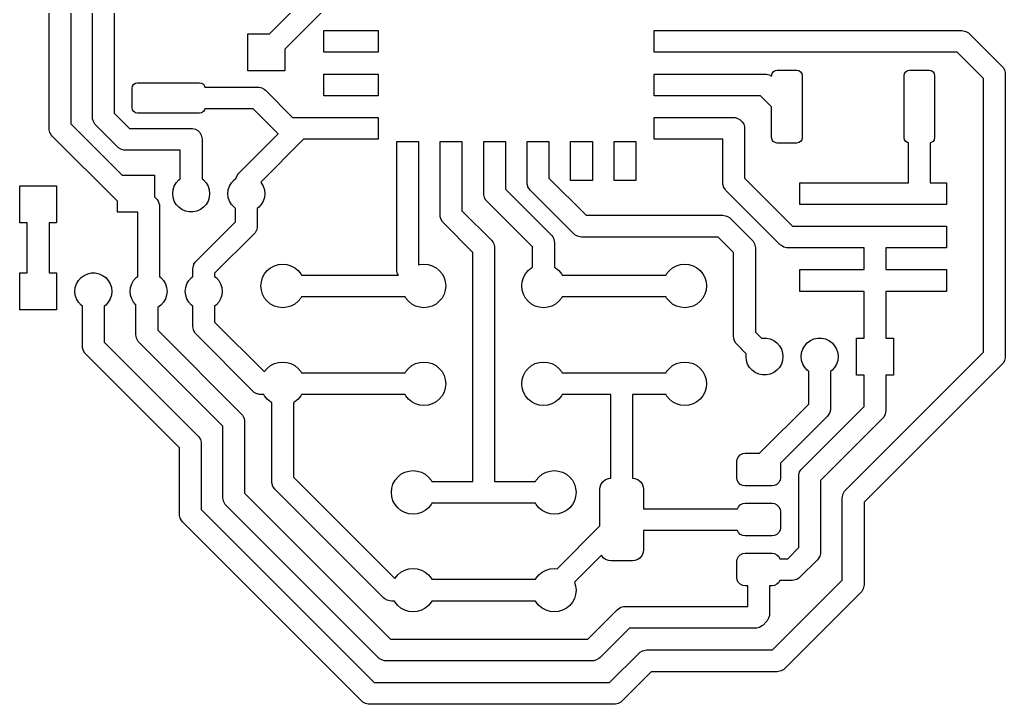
# Model space of a CAD drawing. Extents: x 109.1 to 154.5, y -126 to -75.
# Drawn here: x 109.15 to 154.5, y -126 to -94.5 of the extents above; entities that cross this region are included whole.
import ezdxf

# ---------------------------------------------------------------- set-up
doc = ezdxf.new("R2010")
doc.units = 0
doc.layers.add('BLACK', color=7, linetype='CONTINUOUS')

msp = doc.modelspace()

# ---------------------------------------------------------------- linework, layer by layer
at = {"layer": 'BLACK', "linetype": 'CONTINUOUS'}
for p, q in [((110.5, -99.5), (110.5, -84.5)), ((111.5, -84.707106), (111.5, -99.292893)), ((112.5, -99), (112.5, -90.174999)), ((113.5, -90.153077), (113.5, -98.792893)), ((120.642894, -95.15), (122.646447, -93.146447)), ((123.207106, -94), (121.35, -95.857106)), ((119.65, -96.85), (119.65, -95.15)), ((119.65, -95.15), (120.642894, -95.15)), ((123.15, -96), (123.15, -95)), ((123.15, -95), (125.65, -95)), ((125.65, -95), (125.65, -96)), ((138.35, -96), (138.35, -95)), ((138.35, -95), (140.85, -95)), ((140.85, -95), (152.5, -95)), ((152.5, -95), (152.565248, -95.004277)), ((152.565248, -95.004277), (152.565263, -95.004277)), ((152.565263, -95.004277), (152.691342, -95.03806)), ((152.691342, -95.03806), (152.804381, -95.103323)), ((152.804381, -95.103323), (152.804396, -95.103338)), ((152.804396, -95.103338), (152.853553, -95.146447)), ((152.853553, -95.146447), (154.353553, -96.646446)), ((121.35, -95.857106), (121.35, -96.85)), ((125.65, -96), (123.15, -96)), ((139.6, -96), (138.35, -96)), ((152.292894, -96), (139.6, -96)), ((153.5, -97.207106), (152.292894, -96)), ((121.35, -96.85), (119.65, -96.85)), ((123.15, -98), (123.15, -97)), ((123.15, -97), (125.65, -97)), ((125.65, -97), (125.65, -98)), ((138.35, -98), (138.35, -97)), ((138.35, -97), (140.85, -97)), ((140.85, -97), (143.45, -97)), ((143.45, -97), (143.515248, -97.004277)), ((143.515248, -97.004277), (143.515263, -97.004277)), ((143.515263, -97.004277), (143.641342, -97.03806)), ((143.641342, -97.03806), (143.75, -97.100793)), ((143.75, -97.074999), (143.76903, -96.979329)), ((143.76903, -96.979329), (143.823223, -96.898223)), ((143.823223, -96.898223), (143.904329, -96.84403)), ((143.904329, -96.84403), (144, -96.825001)), ((144, -96.825001), (144.900001, -96.825)), ((144.900001, -96.825), (144.995671, -96.84403)), ((144.995671, -96.84403), (145.076777, -96.898223)), ((145.076777, -96.898223), (145.13097, -96.979329)), ((145.13097, -96.979329), (145.149999, -97.075)), ((149.85, -97.074999), (149.86903, -96.979329)), ((149.86903, -96.979329), (149.923223, -96.898223)), ((149.923223, -96.898223), (150.004329, -96.84403)), ((150.004329, -96.84403), (150.1, -96.825001)), ((150.1, -96.825001), (151.000001, -96.825)), ((151.000001, -96.825), (151.095671, -96.84403)), ((151.095671, -96.84403), (151.176777, -96.898223)), ((151.176777, -96.898223), (151.23097, -96.979329)), ((151.23097, -96.979329), (151.249999, -97.075)), ((154.353553, -96.646446), (154.396668, -96.69561)), ((154.396668, -96.69561), (154.396677, -96.695619)), ((154.396677, -96.695619), (154.46194, -96.808658)), ((154.46194, -96.808658), (154.495723, -96.934737)), ((154.495723, -96.934737), (154.495723, -96.934752)), ((154.495723, -96.934752), (154.5, -97)), ((154.5, -97), (154.5, -110)), ((114.34403, -97.554329), (114.398223, -97.473223)), ((114.398223, -97.473223), (114.479329, -97.41903)), ((114.479329, -97.41903), (114.575, -97.400001)), ((114.575, -97.400001), (117.425001, -97.4)), ((117.425001, -97.4), (117.520671, -97.41903)), ((117.520671, -97.41903), (117.601777, -97.473223)), ((117.601777, -97.473223), (117.65597, -97.554329)), ((143.75, -97.100793), (143.75, -97.074999)), ((145.149999, -97.075), (145.15, -99.925001)), ((149.850001, -99.925), (149.85, -97.074999)), ((151.249999, -97.075), (151.25, -99.925001)), ((153.5, -109.792893), (153.5, -97.207106)), ((114.325, -97.649999), (114.34403, -97.554329)), ((114.325001, -98.55), (114.325, -97.649999)), ((117.65597, -97.554329), (117.665054, -97.6)), ((117.665054, -97.6), (120.1, -97.6)), ((120.1, -97.6), (120.165248, -97.604277)), ((120.165248, -97.604277), (120.165263, -97.604277)), ((120.165263, -97.604277), (120.291342, -97.63806)), ((120.291342, -97.63806), (120.404381, -97.703323)), ((120.404381, -97.703323), (120.404396, -97.703338)), ((120.404396, -97.703338), (120.453553, -97.746447)), ((120.453553, -97.746447), (121.707106, -99)), ((125.65, -98), (123.15, -98)), ((139.6, -98), (138.35, -98)), ((143.242894, -98), (139.6, -98)), ((143.75, -98.507107), (143.242894, -98)), ((113.5, -98.792893), (114.207107, -99.5)), ((114.34403, -98.645671), (114.325001, -98.55)), ((114.398223, -98.726777), (114.34403, -98.645671)), ((114.479329, -98.78097), (114.398223, -98.726777)), ((114.574999, -98.8), (114.479329, -98.78097)), ((117.425, -98.799999), (114.574999, -98.8)), ((117.520671, -98.78097), (117.425, -98.799999)), ((117.601777, -98.726777), (117.520671, -98.78097)), ((117.65597, -98.645671), (117.601777, -98.726777)), ((117.665055, -98.6), (117.65597, -98.645671)), ((119.892894, -98.6), (117.665055, -98.6)), ((121.042893, -99.749999), (119.892894, -98.6)), ((143.750001, -99.925), (143.75, -98.507107)), ((111.5, -99.292893), (113.857107, -101.65)), ((112.504277, -99.065247), (112.5, -99)), ((112.504277, -99.065263), (112.504277, -99.065247)), ((112.53806, -99.191342), (112.504277, -99.065263)), ((112.603323, -99.304381), (112.53806, -99.191342)), ((112.603338, -99.304396), (112.603323, -99.304381)), ((112.646447, -99.353553), (112.603338, -99.304396)), ((121.707106, -99), (122, -99)), ((122, -99), (124.4, -99)), ((124.4, -99), (125.65, -99)), ((125.65, -99), (125.65, -100)), ((138.35, -100), (138.35, -99)), ((138.35, -99), (140.85, -99)), ((140.85, -99), (142, -99)), ((142, -99), (142.065263, -99.004278)), ((142.065263, -99.004278), (142.191342, -99.03806)), ((142.191342, -99.03806), (142.304381, -99.103323)), ((142.304381, -99.103323), (142.396677, -99.195619)), ((142.396677, -99.195619), (142.46194, -99.308658)), ((142.46194, -99.308658), (142.495722, -99.434737)), ((110.504277, -99.565247), (110.5, -99.5)), ((110.504277, -99.565263), (110.504277, -99.565247)), ((110.53806, -99.691342), (110.504277, -99.565263)), ((110.603323, -99.804381), (110.53806, -99.691342)), ((113.646447, -100.353554), (112.646447, -99.353553)), ((114.207107, -99.5), (117.04, -99.5)), ((117.04, -99.5), (117.105263, -99.504278)), ((117.105263, -99.504278), (117.231342, -99.53806)), ((117.231342, -99.53806), (117.344381, -99.603323)), ((117.344381, -99.603323), (117.436677, -99.695619)), ((117.436677, -99.695619), (117.50194, -99.808658)), ((119.226447, -101.566447), (121.042893, -99.749999)), ((142.495722, -99.434737), (142.5, -99.5)), ((142.5, -99.5), (142.5, -101.792894)), ((110.603338, -99.804396), (110.603323, -99.804381)), ((110.646447, -99.853553), (110.603338, -99.804396)), ((113.646447, -102.853554), (110.646447, -99.853553)), ((117.50194, -99.808658), (117.535722, -99.934737)), ((117.535722, -99.934737), (117.54, -100)), ((117.54, -100), (117.54, -101.818368)), ((122.207107, -100), (120.23879, -101.968315)), ((123.15, -100), (122.207107, -100)), ((125.65, -100), (123.15, -100)), ((126.5, -101.9), (126.5, -100.1)), ((126.5, -100.1), (127.5, -100.1)), ((127.5, -100.1), (127.5, -101)), ((128.5, -101.9), (128.5, -100.1)), ((128.5, -100.1), (129.5, -100.1)), ((129.5, -100.1), (129.5, -101)), ((130.5, -101.9), (130.5, -100.1)), ((130.5, -100.1), (131.5, -100.1)), ((131.5, -100.1), (131.5, -101)), ((132.5, -101.9), (132.5, -100.1)), ((132.5, -100.1), (133.5, -100.1)), ((133.5, -100.1), (133.5, -101)), ((134.5, -101.9), (134.5, -100.1)), ((134.5, -100.1), (135.5, -100.1)), ((135.5, -100.1), (135.5, -101.9)), ((136.5, -101.9), (136.5, -100.1)), ((136.5, -100.1), (137.5, -100.1)), ((137.5, -100.1), (137.5, -101.9)), ((139.6, -100), (138.35, -100)), ((141.5, -100), (139.6, -100)), ((141.5, -102), (141.5, -100)), ((143.76903, -100.020671), (143.750001, -99.925)), ((143.823223, -100.101777), (143.76903, -100.020671)), ((143.904329, -100.15597), (143.823223, -100.101777)), ((143.999999, -100.175), (143.904329, -100.15597)), ((144.9, -100.174999), (143.999999, -100.175)), ((144.995671, -100.15597), (144.9, -100.174999)), ((145.076777, -100.101777), (144.995671, -100.15597)), ((145.13097, -100.020671), (145.076777, -100.101777)), ((145.15, -99.925001), (145.13097, -100.020671)), ((149.86903, -100.020671), (149.850001, -99.925)), ((149.923223, -100.101777), (149.86903, -100.020671)), ((150.004329, -100.15597), (149.923223, -100.101777)), ((150.05, -100.165054), (150.004329, -100.15597)), ((150.05, -102), (150.05, -100.165054)), ((151.095671, -100.15597), (151.05, -100.165053)), ((151.05, -100.165053), (151.05, -102)), ((151.176777, -100.101777), (151.095671, -100.15597)), ((151.23097, -100.020671), (151.176777, -100.101777)), ((151.25, -99.925001), (151.23097, -100.020671)), ((113.695611, -100.396669), (113.646447, -100.353554)), ((113.695619, -100.396677), (113.695611, -100.396669)), ((113.808658, -100.46194), (113.695619, -100.396677)), ((113.835301, -100.469079), (113.808658, -100.46194)), ((113.934737, -100.495723), (113.835301, -100.469079)), ((113.934752, -100.495723), (113.934737, -100.495723)), ((114, -100.5), (113.934752, -100.495723)), ((116.54, -100.5), (114, -100.5)), ((116.54, -101.818368), (116.54, -100.5)), ((127.5, -101), (127.5, -105.78587)), ((129.5, -101), (129.5, -103.292893)), ((131.5, -101), (131.5, -102.292894)), ((133.5, -101), (133.5, -101.792894)), ((119.183338, -101.615603), (119.226447, -101.566447)), ((113.857107, -101.65), (115.35, -101.65)), ((115.35, -101.65), (115.35, -102.642893)), ((116.263486, -102.154274), (116.352336, -102.000383)), ((116.352336, -102.000383), (116.471239, -101.868327)), ((116.471239, -101.868327), (116.54, -101.818368)), ((117.54, -101.818368), (117.608761, -101.868327)), ((117.608761, -101.868327), (117.727664, -102.000383)), ((117.727664, -102.000383), (117.816514, -102.154274)), ((118.803486, -102.154274), (118.892336, -102.000383)), ((118.892336, -102.000383), (119.011239, -101.868327)), ((119.011239, -101.868327), (119.097411, -101.805718)), ((119.097411, -101.805718), (119.11806, -101.728658)), ((119.11806, -101.728658), (119.183323, -101.615619)), ((119.183323, -101.615619), (119.183338, -101.615603)), ((120.23879, -101.968315), (120.267664, -102.000383)), ((120.267664, -102.000383), (120.356514, -102.154274)), ((126.5, -105.999999), (126.5, -101.9)), ((128.5, -103.5), (128.5, -101.9)), ((130.5, -102.5), (130.5, -101.9)), ((132.5, -102), (132.5, -101.9)), ((132.504277, -102.065247), (132.5, -102)), ((133.5, -101.792894), (135.207106, -103.5)), ((135.5, -101.9), (134.5, -101.9)), ((137.5, -101.9), (136.5, -101.9)), ((141.504277, -102.065247), (141.5, -102)), ((142.5, -101.792894), (144.707106, -104)), ((145.04, -103), (145.04, -102)), ((145.04, -102), (147.62, -102)), ((147.62, -102), (150.05, -102)), ((151.05, -102), (151.79, -102)), ((151.79, -102), (151.79, -103)), ((109.15, -103.85), (109.15, -102.15)), ((109.15, -102.15), (110.85, -102.15)), ((110.85, -102.15), (110.85, -103.85)), ((116.19, -102.5), (116.208575, -102.323275)), ((116.208575, -102.323275), (116.263486, -102.154274)), ((117.816514, -102.154274), (117.871425, -102.323275)), ((117.871425, -102.323275), (117.89, -102.5)), ((118.73, -102.5), (118.748575, -102.323275)), ((118.748575, -102.323275), (118.803486, -102.154274)), ((120.356514, -102.154274), (120.411425, -102.323275)), ((120.411425, -102.323275), (120.43, -102.5)), ((131.5, -102.292894), (133.603552, -104.396446)), ((132.504277, -102.065263), (132.504277, -102.065247)), ((132.528128, -102.154274), (132.504277, -102.065263)), ((132.53806, -102.191342), (132.528128, -102.154274)), ((132.603323, -102.304381), (132.53806, -102.191342)), ((132.603338, -102.304396), (132.603323, -102.304381)), ((132.646447, -102.353553), (132.603338, -102.304396)), ((134.646447, -104.353553), (132.646447, -102.353553)), ((141.504277, -102.065263), (141.504277, -102.065247)), ((141.528128, -102.154274), (141.504277, -102.065263)), ((141.53806, -102.191342), (141.528128, -102.154274)), ((141.603323, -102.304381), (141.53806, -102.191342)), ((141.603338, -102.304396), (141.603323, -102.304381)), ((141.646447, -102.353553), (141.603338, -102.304396)), ((144.146447, -104.853553), (141.646447, -102.353553)), ((113.65, -102.856669), (113.646447, -102.853554)), ((113.65, -103.35), (113.65, -102.856669)), ((115.35, -102.642893), (115.433552, -102.726445)), ((115.433552, -102.726445), (115.476667, -102.775609)), ((115.476667, -102.775609), (115.476676, -102.775618)), ((115.476676, -102.775618), (115.521672, -102.853554)), ((115.521672, -102.853554), (115.541939, -102.888657)), ((115.541939, -102.888657), (115.575722, -103.014736)), ((116.208575, -102.676725), (116.19, -102.5)), ((116.263486, -102.845726), (116.208575, -102.676725)), ((116.352336, -102.999617), (116.263486, -102.845726)), ((117.816514, -102.845726), (117.727664, -102.999617)), ((117.871425, -102.676725), (117.816514, -102.845726)), ((117.89, -102.5), (117.871425, -102.676725)), ((118.748575, -102.676725), (118.73, -102.5)), ((118.803486, -102.845726), (118.748575, -102.676725)), ((118.892336, -102.999617), (118.803486, -102.845726)), ((120.356514, -102.845726), (120.267664, -102.999617)), ((120.411425, -102.676725), (120.356514, -102.845726)), ((120.43, -102.5), (120.411425, -102.676725)), ((130.504277, -102.565247), (130.5, -102.5)), ((130.504277, -102.565263), (130.504277, -102.565247)), ((130.534143, -102.676725), (130.504277, -102.565263)), ((130.53806, -102.691342), (130.534143, -102.676725)), ((130.603323, -102.804381), (130.53806, -102.691342)), ((130.603338, -102.804396), (130.603323, -102.804381)), ((130.646447, -102.853553), (130.603338, -102.804396)), ((132.749999, -104.957105), (130.646447, -102.853553)), ((114.579999, -103.35), (113.65, -103.35)), ((114.579999, -106.318368), (114.579999, -103.35)), ((115.575722, -103.014736), (115.575722, -103.014751)), ((115.575722, -103.014751), (115.579999, -103.079999)), ((115.579999, -103.079999), (115.579999, -106.318368)), ((116.471239, -103.131673), (116.352336, -102.999617)), ((116.615, -103.236122), (116.471239, -103.131673)), ((116.777336, -103.308398), (116.615, -103.236122)), ((116.951151, -103.345344), (116.777336, -103.308398)), ((117.128849, -103.345344), (116.951151, -103.345344)), ((117.302664, -103.308398), (117.128849, -103.345344)), ((117.465, -103.236122), (117.302664, -103.308398)), ((117.608761, -103.131673), (117.465, -103.236122)), ((117.727664, -102.999617), (117.608761, -103.131673)), ((119.011239, -103.131673), (118.892336, -102.999617)), ((119.08, -103.181631), (119.011239, -103.131673)), ((119.08, -103.792893), (119.08, -103.181631)), ((120.148761, -103.131673), (120.08, -103.181631)), ((120.08, -103.181631), (120.08, -104)), ((120.267664, -102.999617), (120.148761, -103.131673)), ((129.5, -103.292893), (130.853553, -104.646446)), ((146.33, -103), (145.04, -103)), ((149.21, -103), (146.33, -103)), ((151.79, -103), (149.21, -103)), ((109.5, -103.85), (109.15, -103.85)), ((109.5, -106.15), (109.5, -103.85)), ((110.85, -103.85), (110.5, -103.85)), ((110.5, -103.85), (110.5, -106.15)), ((117.266447, -105.606447), (119.08, -103.792893)), ((128.504277, -103.565247), (128.5, -103.5)), ((128.504277, -103.565263), (128.504277, -103.565247)), ((128.53806, -103.691342), (128.504277, -103.565263)), ((128.603323, -103.804381), (128.53806, -103.691342)), ((128.603338, -103.804396), (128.603323, -103.804381)), ((128.646447, -103.853553), (128.603338, -103.804396)), ((135.207106, -103.5), (141.5, -103.5)), ((141.5, -103.5), (141.565248, -103.504277)), ((141.565248, -103.504277), (141.565263, -103.504277)), ((141.565263, -103.504277), (141.691342, -103.53806)), ((141.691342, -103.53806), (141.804381, -103.603323)), ((141.804381, -103.603323), (141.804396, -103.603338)), ((141.804396, -103.603338), (141.853553, -103.646447)), ((141.853553, -103.646447), (142.853554, -104.646447)), ((119.976669, -104.304388), (119.933554, -104.353553)), ((119.976677, -104.304381), (119.976669, -104.304388)), ((120.04194, -104.191342), (119.976677, -104.304381)), ((120.053969, -104.146447), (120.04194, -104.191342)), ((120.075723, -104.065263), (120.053969, -104.146447)), ((120.08, -104), (120.075723, -104.065247)), ((120.075723, -104.065247), (120.075723, -104.065263)), ((130, -105.207106), (128.646447, -103.853553)), ((144.707106, -104), (146.329999, -104)), ((146.329999, -104), (147.62, -104)), ((147.62, -104), (148.5, -104)), ((148.5, -104), (150.500001, -104)), ((150.500001, -104), (151.79, -104)), ((151.79, -104), (151.79, -105)), ((119.933554, -104.353553), (118.12, -106.167106)), ((130.853553, -104.646446), (130.896668, -104.69561)), ((130.896668, -104.69561), (130.896677, -104.695619)), ((130.896677, -104.695619), (130.928073, -104.749999)), ((130.928073, -104.749999), (130.96194, -104.808658)), ((133.603552, -104.396446), (133.646667, -104.445609)), ((133.646667, -104.445609), (133.646676, -104.445618)), ((133.646676, -104.445618), (133.675604, -104.495723)), ((133.675604, -104.495723), (133.711939, -104.558657)), ((133.711939, -104.558657), (133.745722, -104.684736)), ((133.745722, -104.684736), (133.745722, -104.684751)), ((133.745722, -104.684751), (133.749999, -104.749999)), ((133.749999, -104.749999), (133.749999, -105.888827)), ((134.69561, -104.396668), (134.646447, -104.353553)), ((134.695619, -104.396677), (134.69561, -104.396668)), ((134.808658, -104.46194), (134.695619, -104.396677)), ((134.934737, -104.495723), (134.808658, -104.46194)), ((134.934752, -104.495723), (134.934737, -104.495723)), ((135, -104.5), (134.934752, -104.495723)), ((141.292894, -104.5), (135, -104.5)), ((142, -105.207106), (141.292894, -104.5)), ((142.853554, -104.646447), (142.896669, -104.695611)), ((142.896669, -104.695611), (142.896677, -104.695619)), ((142.896677, -104.695619), (142.96194, -104.808658)), ((130, -115.75), (130, -105.207106)), ((130.96194, -104.808658), (130.995723, -104.934737)), ((130.995723, -104.934737), (130.995723, -104.934752)), ((130.995723, -104.934752), (131, -105)), ((131, -105), (131, -115.75)), ((132.749999, -105.888827), (132.749999, -104.957105)), ((142, -109.079999), (142, -105.207106)), ((142.96194, -104.808658), (142.96194, -104.808659)), ((142.96194, -104.808659), (142.995723, -104.934737)), ((142.995723, -104.934737), (142.995723, -104.934752)), ((142.995723, -104.934752), (143, -105)), ((143, -105), (143, -108.872893)), ((144.195603, -104.896661), (144.146447, -104.853553)), ((144.195619, -104.896677), (144.195603, -104.896661)), ((144.308658, -104.96194), (144.195619, -104.896677)), ((144.434737, -104.995723), (144.308658, -104.96194)), ((144.434752, -104.995723), (144.434737, -104.995723)), ((144.5, -105), (144.434752, -104.995723)), ((145.04, -105), (144.5, -105)), ((146.329999, -105), (145.04, -105)), ((148, -105), (146.329999, -105)), ((148, -106), (148, -105)), ((149.21, -105), (149, -105)), ((149, -105), (149, -106)), ((151.79, -105), (149.21, -105)), ((117.168833, -105.749999), (117.223323, -105.655619)), ((117.223323, -105.655619), (117.223338, -105.655603)), ((117.223338, -105.655603), (117.266447, -105.606447)), ((117.12, -105.96), (117.124277, -105.894752)), ((117.12, -106.318368), (117.12, -105.96)), ((117.124277, -105.894737), (117.15806, -105.768658)), ((117.124277, -105.894752), (117.124277, -105.894737)), ((117.15806, -105.768658), (117.168833, -105.749999)), ((120.418529, -106.19443), (120.542892, -106.042893)), ((120.542892, -106.042893), (120.694429, -105.91853)), ((120.694429, -105.91853), (120.867316, -105.82612)), ((120.867316, -105.82612), (121.054909, -105.769215)), ((121.054909, -105.769215), (121.249999, -105.75)), ((121.249999, -105.75), (121.445089, -105.769215)), ((121.445089, -105.769215), (121.632682, -105.82612)), ((121.632682, -105.82612), (121.805569, -105.91853)), ((121.805569, -105.91853), (121.957106, -106.042893)), ((121.957106, -106.042893), (122.081469, -106.19443)), ((126.504277, -106.065246), (126.5, -105.999999)), ((126.504277, -106.065262), (126.504277, -106.065246)), ((126.53806, -106.191341), (126.504277, -106.065262)), ((127.5, -105.78587), (127.55491, -105.769214)), ((127.55491, -105.769214), (127.75, -105.749999)), ((127.75, -105.749999), (127.94509, -105.769214)), ((127.94509, -105.769214), (128.132683, -105.826119)), ((128.132683, -105.826119), (128.30557, -105.918529)), ((128.30557, -105.918529), (128.457107, -106.042892)), ((128.457107, -106.042892), (128.58147, -106.194429)), ((132.418529, -106.19443), (132.542892, -106.042893)), ((132.542892, -106.042893), (132.694429, -105.91853)), ((132.694429, -105.91853), (132.749999, -105.888827)), ((133.749999, -105.888827), (133.805569, -105.91853)), ((133.805569, -105.91853), (133.957106, -106.042893)), ((133.957106, -106.042893), (134.081469, -106.19443)), ((138.91853, -106.194429), (139.042893, -106.042892)), ((139.042893, -106.042892), (139.19443, -105.918529)), ((139.19443, -105.918529), (139.367317, -105.826119)), ((139.367317, -105.826119), (139.55491, -105.769214)), ((139.55491, -105.769214), (139.75, -105.749999)), ((139.75, -105.749999), (139.94509, -105.769214)), ((139.94509, -105.769214), (140.132683, -105.826119)), ((140.132683, -105.826119), (140.30557, -105.918529)), ((140.30557, -105.918529), (140.457107, -106.042892)), ((140.457107, -106.042892), (140.58147, -106.194429)), ((145.04, -107), (145.04, -106)), ((145.04, -106), (147.62, -106)), ((147.62, -106), (148, -106)), ((149, -106), (150.5, -106)), ((150.5, -106), (151.79, -106)), ((151.79, -106), (151.79, -107)), ((109.15, -107.85), (109.15, -106.15)), ((109.15, -106.15), (109.5, -106.15)), ((110.5, -106.15), (110.85, -106.15)), ((110.85, -106.15), (110.85, -107.85)), ((111.763486, -106.654274), (111.852336, -106.500383)), ((111.852336, -106.500383), (111.971239, -106.368327)), ((111.971239, -106.368327), (112.115, -106.263878)), ((112.115, -106.263878), (112.277336, -106.191602)), ((112.277336, -106.191602), (112.451151, -106.154656)), ((112.451151, -106.154656), (112.628849, -106.154656)), ((112.628849, -106.154656), (112.802664, -106.191602)), ((112.802664, -106.191602), (112.965, -106.263878)), ((112.965, -106.263878), (113.108761, -106.368327)), ((113.108761, -106.368327), (113.227664, -106.500383)), ((113.227664, -106.500383), (113.316514, -106.654274)), ((114.303485, -106.654274), (114.392335, -106.500383)), ((114.392335, -106.500383), (114.511238, -106.368327)), ((114.511238, -106.368327), (114.579999, -106.318368)), ((115.579999, -106.318368), (115.64876, -106.368327)), ((115.64876, -106.368327), (115.767663, -106.500383)), ((115.767663, -106.500383), (115.856513, -106.654274)), ((116.843486, -106.654274), (116.932336, -106.500383)), ((116.932336, -106.500383), (117.051239, -106.368327)), ((117.051239, -106.368327), (117.12, -106.318368)), ((118.12, -106.167106), (118.12, -106.318368)), ((118.12, -106.318368), (118.188761, -106.368327)), ((118.188761, -106.368327), (118.307664, -106.500383)), ((118.307664, -106.500383), (118.396514, -106.654274)), ((120.249999, -106.75), (120.269214, -106.55491)), ((120.269214, -106.55491), (120.326119, -106.367317)), ((120.326119, -106.367317), (120.418529, -106.19443)), ((122.081469, -106.19443), (122.111172, -106.25)), ((122.111172, -106.25), (126.571927, -106.25)), ((126.571927, -106.25), (126.53806, -106.191341)), ((128.58147, -106.194429), (128.67388, -106.367316)), ((128.67388, -106.367316), (128.730785, -106.554909)), ((128.730785, -106.554909), (128.75, -106.749999)), ((132.249999, -106.75), (132.269214, -106.55491)), ((132.269214, -106.55491), (132.326119, -106.367317)), ((132.326119, -106.367317), (132.418529, -106.19443)), ((134.081469, -106.19443), (134.111172, -106.25)), ((134.111172, -106.25), (138.888827, -106.25)), ((138.888827, -106.25), (138.91853, -106.194429)), ((140.58147, -106.194429), (140.67388, -106.367316)), ((140.67388, -106.367316), (140.730785, -106.554909)), ((140.730785, -106.554909), (140.75, -106.749999)), ((111.69, -107), (111.708575, -106.823275)), ((111.708575, -107.176725), (111.69, -107)), ((111.708575, -106.823275), (111.763486, -106.654274)), ((113.316514, -106.654274), (113.371425, -106.823275)), ((113.371425, -106.823275), (113.39, -107)), ((113.39, -107), (113.371425, -107.176725)), ((114.229999, -107), (114.248574, -106.823275)), ((114.248574, -107.176725), (114.229999, -107)), ((114.248574, -106.823275), (114.303485, -106.654274)), ((115.856513, -106.654274), (115.911424, -106.823275)), ((115.911424, -106.823275), (115.929999, -107)), ((115.929999, -107), (115.911424, -107.176725)), ((116.77, -107), (116.788575, -106.823275)), ((116.788575, -107.176725), (116.77, -107)), ((116.788575, -106.823275), (116.843486, -106.654274)), ((118.396514, -106.654274), (118.451425, -106.823275)), ((118.451425, -106.823275), (118.47, -107)), ((118.47, -107), (118.451425, -107.176725)), ((120.269214, -106.94509), (120.249999, -106.75)), ((120.326119, -107.132683), (120.269214, -106.94509)), ((128.730785, -106.945089), (128.67388, -107.132682)), ((128.75, -106.749999), (128.730785, -106.945089)), ((132.269214, -106.94509), (132.249999, -106.75)), ((132.326119, -107.132683), (132.269214, -106.94509)), ((140.730785, -106.945089), (140.67388, -107.132682)), ((140.75, -106.749999), (140.730785, -106.945089)), ((146.33, -107), (145.04, -107)), ((148, -107), (146.33, -107)), ((148, -109.15), (148, -107)), ((149.21, -107), (149, -107)), ((149, -107), (149, -109.15)), ((151.79, -107), (149.21, -107)), ((111.763486, -107.345726), (111.708575, -107.176725)), ((111.852336, -107.499617), (111.763486, -107.345726)), ((113.316514, -107.345726), (113.227664, -107.499617)), ((113.371425, -107.176725), (113.316514, -107.345726)), ((114.303485, -107.345726), (114.248574, -107.176725)), ((114.392335, -107.499617), (114.303485, -107.345726)), ((115.856513, -107.345726), (115.767663, -107.499617)), ((115.911424, -107.176725), (115.856513, -107.345726)), ((116.843486, -107.345726), (116.788575, -107.176725)), ((116.932336, -107.499617), (116.843486, -107.345726)), ((118.396514, -107.345726), (118.307664, -107.499617)), ((118.451425, -107.176725), (118.396514, -107.345726)), ((120.418529, -107.30557), (120.326119, -107.132683)), ((120.542892, -107.457107), (120.418529, -107.30557)), ((120.694429, -107.58147), (120.542892, -107.457107)), ((121.957106, -107.457107), (121.805569, -107.58147)), ((122.081469, -107.30557), (121.957106, -107.457107)), ((122.111172, -107.25), (122.081469, -107.30557)), ((126.888828, -107.25), (122.111172, -107.25)), ((126.91853, -107.305569), (126.888828, -107.25)), ((127.042893, -107.457106), (126.91853, -107.305569)), ((127.19443, -107.581469), (127.042893, -107.457106)), ((128.457107, -107.457106), (128.30557, -107.581469)), ((128.58147, -107.305569), (128.457107, -107.457106)), ((128.67388, -107.132682), (128.58147, -107.305569)), ((132.418529, -107.30557), (132.326119, -107.132683)), ((132.542892, -107.457107), (132.418529, -107.30557)), ((132.694429, -107.58147), (132.542892, -107.457107)), ((133.957106, -107.457107), (133.805569, -107.58147)), ((134.081469, -107.30557), (133.957106, -107.457107)), ((134.111172, -107.25), (134.081469, -107.30557)), ((138.888828, -107.25), (134.111172, -107.25)), ((138.91853, -107.305569), (138.888828, -107.25)), ((139.042893, -107.457106), (138.91853, -107.305569)), ((139.19443, -107.581469), (139.042893, -107.457106)), ((140.457107, -107.457106), (140.30557, -107.581469)), ((140.58147, -107.305569), (140.457107, -107.457106)), ((140.67388, -107.132682), (140.58147, -107.305569)), ((110.85, -107.85), (109.15, -107.85)), ((111.971239, -107.631673), (111.852336, -107.499617)), ((112.04, -107.681631), (111.971239, -107.631673)), ((112.04, -109.54), (112.04, -107.681631)), ((113.108761, -107.631673), (113.04, -107.681631)), ((113.04, -107.681631), (113.04, -109.332893)), ((113.227664, -107.499617), (113.108761, -107.631673)), ((114.5, -107.619191), (114.392335, -107.499617)), ((114.5, -109), (114.5, -107.619191)), ((115.504999, -107.736122), (115.5, -107.738347)), ((115.5, -107.738347), (115.5, -108.792893)), ((115.64876, -107.631673), (115.504999, -107.736122)), ((115.767663, -107.499617), (115.64876, -107.631673)), ((117.051239, -107.631673), (116.932336, -107.499617)), ((117.12, -107.681631), (117.051239, -107.631673)), ((117.12, -108.62), (117.12, -107.681631)), ((118.188761, -107.631673), (118.12, -107.681631)), ((118.12, -107.681631), (118.12, -108.412893)), ((118.307664, -107.499617), (118.188761, -107.631673)), ((120.867316, -107.67388), (120.694429, -107.58147)), ((121.054909, -107.730785), (120.867316, -107.67388)), ((121.249999, -107.75), (121.054909, -107.730785)), ((121.445089, -107.730785), (121.249999, -107.75)), ((121.632682, -107.67388), (121.445089, -107.730785)), ((121.805569, -107.58147), (121.632682, -107.67388)), ((127.367317, -107.673879), (127.19443, -107.581469)), ((127.55491, -107.730784), (127.367317, -107.673879)), ((127.75, -107.749999), (127.55491, -107.730784)), ((127.94509, -107.730784), (127.75, -107.749999)), ((128.132683, -107.673879), (127.94509, -107.730784)), ((128.30557, -107.581469), (128.132683, -107.673879)), ((132.867316, -107.67388), (132.694429, -107.58147)), ((133.054909, -107.730785), (132.867316, -107.67388)), ((133.249999, -107.75), (133.054909, -107.730785)), ((133.445089, -107.730785), (133.249999, -107.75)), ((133.632682, -107.67388), (133.445089, -107.730785)), ((133.805569, -107.58147), (133.632682, -107.67388)), ((139.367317, -107.673879), (139.19443, -107.581469)), ((139.55491, -107.730784), (139.367317, -107.673879)), ((139.75, -107.749999), (139.55491, -107.730784)), ((139.94509, -107.730784), (139.75, -107.749999)), ((140.132683, -107.673879), (139.94509, -107.730784)), ((140.30557, -107.581469), (140.132683, -107.673879)), ((115.5, -108.792893), (119.353553, -112.646446)), ((117.124277, -108.685247), (117.12, -108.62)), ((117.124277, -108.685263), (117.124277, -108.685247)), ((117.148488, -108.775619), (117.124277, -108.685263)), ((117.15806, -108.811342), (117.148488, -108.775619)), ((117.223323, -108.924381), (117.15806, -108.811342)), ((118.12, -108.412893), (120.41261, -110.705503)), ((114.504277, -109.065247), (114.5, -109)), ((114.504277, -109.065263), (114.504277, -109.065247)), ((114.52823, -109.154656), (114.504277, -109.065263)), ((114.53806, -109.191342), (114.52823, -109.154656)), ((114.603323, -109.304381), (114.53806, -109.191342)), ((117.223338, -108.924396), (117.223323, -108.924381)), ((117.266447, -108.973553), (117.223338, -108.924396)), ((119.896447, -111.603554), (117.266447, -108.973553)), ((142.004277, -109.145246), (142, -109.079999)), ((142.004277, -109.145262), (142.004277, -109.145246)), ((142.016694, -109.191602), (142.004277, -109.145262)), ((142.03806, -109.271341), (142.016694, -109.191602)), ((142.103323, -109.38438), (142.03806, -109.271341)), ((143, -108.872893), (143.29042, -109.163313)), ((143.29042, -109.163313), (143.331152, -109.154656)), ((143.331152, -109.154656), (143.50885, -109.154656)), ((143.50885, -109.154656), (143.682665, -109.191602)), ((143.682665, -109.191602), (143.845001, -109.263878)), ((143.845001, -109.263878), (143.988762, -109.368327)), ((145.391239, -109.368327), (145.535, -109.263878)), ((145.535, -109.263878), (145.697336, -109.191602)), ((145.697336, -109.191602), (145.871151, -109.154656)), ((145.871151, -109.154656), (146.048849, -109.154656)), ((146.048849, -109.154656), (146.222664, -109.191602)), ((146.222664, -109.191602), (146.385, -109.263878)), ((146.385, -109.263878), (146.528761, -109.368327)), ((147.65, -110.85), (147.65, -109.15)), ((147.65, -109.15), (148, -109.15)), ((149, -109.15), (149.35, -109.15)), ((149.35, -109.15), (149.35, -110.85)), ((112.044277, -109.605247), (112.04, -109.54)), ((112.044277, -109.605263), (112.044277, -109.605247)), ((112.07806, -109.731342), (112.044277, -109.605263)), ((112.143323, -109.844381), (112.07806, -109.731342)), ((113.04, -109.332893), (117.353553, -113.646446)), ((114.603338, -109.304396), (114.603323, -109.304381)), ((114.646447, -109.353553), (114.603338, -109.304396)), ((118.5, -113.207106), (114.646447, -109.353553)), ((142.103338, -109.384395), (142.103323, -109.38438)), ((142.146447, -109.433552), (142.103338, -109.384395)), ((142.583591, -109.870696), (142.146447, -109.433552)), ((143.988762, -109.368327), (144.107665, -109.500383)), ((144.107665, -109.500383), (144.196515, -109.654274)), ((144.196515, -109.654274), (144.251426, -109.823275)), ((145.128575, -109.823275), (145.183486, -109.654274)), ((145.183486, -109.654274), (145.272336, -109.500383)), ((145.272336, -109.500383), (145.391239, -109.368327)), ((146.528761, -109.368327), (146.647664, -109.500383)), ((146.647664, -109.500383), (146.736514, -109.654274)), ((146.736514, -109.654274), (146.791425, -109.823275)), ((112.143338, -109.844396), (112.143323, -109.844381)), ((112.186447, -109.893553), (112.143338, -109.844396)), ((116.5, -114.207106), (112.186447, -109.893553)), ((142.570001, -110), (142.583591, -109.870696)), ((142.588576, -110.176725), (142.570001, -110)), ((142.643487, -110.345726), (142.588576, -110.176725)), ((144.251426, -110.176725), (144.196515, -110.345726)), ((144.251426, -109.823275), (144.270001, -110)), ((144.270001, -110), (144.251426, -110.176725)), ((145.11, -110), (145.128575, -109.823275)), ((145.128575, -110.176725), (145.11, -110)), ((145.183486, -110.345726), (145.128575, -110.176725)), ((146.791425, -110.176725), (146.736514, -110.345726)), ((146.791425, -109.823275), (146.81, -110)), ((146.81, -110), (146.791425, -110.176725)), ((147.146447, -116.146447), (153.5, -109.792893)), ((154.46194, -110.191342), (154.396677, -110.304381)), ((154.465857, -110.176725), (154.46194, -110.191342)), ((154.495723, -110.065263), (154.465857, -110.176725)), ((154.5, -110), (154.495723, -110.065247)), ((154.495723, -110.065247), (154.495723, -110.065263)), ((120.41853, -110.69443), (120.542893, -110.542893)), ((120.542893, -110.542893), (120.69443, -110.41853)), ((120.69443, -110.41853), (120.867317, -110.32612)), ((120.867317, -110.32612), (121.05491, -110.269215)), ((121.05491, -110.269215), (121.25, -110.25)), ((121.25, -110.25), (121.44509, -110.269215)), ((121.44509, -110.269215), (121.632683, -110.32612)), ((121.632683, -110.32612), (121.80557, -110.41853)), ((121.80557, -110.41853), (121.957107, -110.542893)), ((121.957107, -110.542893), (122.08147, -110.69443)), ((126.91853, -110.69443), (127.042893, -110.542893)), ((127.042893, -110.542893), (127.19443, -110.41853)), ((127.19443, -110.41853), (127.367317, -110.32612)), ((127.367317, -110.32612), (127.55491, -110.269215)), ((127.55491, -110.269215), (127.75, -110.25)), ((127.75, -110.25), (127.94509, -110.269215)), ((127.94509, -110.269215), (128.132683, -110.32612)), ((128.132683, -110.32612), (128.30557, -110.41853)), ((128.30557, -110.41853), (128.457107, -110.542893)), ((128.457107, -110.542893), (128.58147, -110.69443)), ((132.41853, -110.69443), (132.542893, -110.542893)), ((132.542893, -110.542893), (132.69443, -110.41853)), ((132.69443, -110.41853), (132.867317, -110.32612)), ((132.867317, -110.32612), (133.05491, -110.269215)), ((133.05491, -110.269215), (133.25, -110.25)), ((133.25, -110.25), (133.44509, -110.269215)), ((133.44509, -110.269215), (133.632683, -110.32612)), ((133.632683, -110.32612), (133.80557, -110.41853)), ((133.80557, -110.41853), (133.957107, -110.542893)), ((133.957107, -110.542893), (134.08147, -110.69443)), ((138.91853, -110.69443), (139.042893, -110.542893)), ((139.042893, -110.542893), (139.19443, -110.41853)), ((139.19443, -110.41853), (139.367317, -110.32612)), ((139.367317, -110.32612), (139.55491, -110.269215)), ((139.55491, -110.269215), (139.75, -110.25)), ((139.75, -110.25), (139.94509, -110.269215)), ((139.94509, -110.269215), (140.132683, -110.32612)), ((140.132683, -110.32612), (140.30557, -110.41853)), ((140.30557, -110.41853), (140.457107, -110.542893)), ((140.457107, -110.542893), (140.58147, -110.69443)), ((142.732337, -110.499617), (142.643487, -110.345726)), ((142.85124, -110.631673), (142.732337, -110.499617)), ((142.995001, -110.736122), (142.85124, -110.631673)), ((143.988762, -110.631673), (143.845001, -110.736122)), ((144.107665, -110.499617), (143.988762, -110.631673)), ((144.196515, -110.345726), (144.107665, -110.499617)), ((145.272336, -110.499617), (145.183486, -110.345726)), ((145.391239, -110.631673), (145.272336, -110.499617)), ((145.46, -110.681631), (145.391239, -110.631673)), ((146.528761, -110.631673), (146.46, -110.681631)), ((146.647664, -110.499617), (146.528761, -110.631673)), ((146.736514, -110.345726), (146.647664, -110.499617)), ((154.353553, -110.353554), (148, -116.707106)), ((154.396668, -110.304389), (154.353553, -110.353554)), ((154.396677, -110.304381), (154.396668, -110.304389)), ((120.41261, -110.705503), (120.41853, -110.69443)), ((122.08147, -110.69443), (122.111173, -110.75)), ((122.111173, -110.75), (126.888827, -110.75)), ((126.888827, -110.75), (126.91853, -110.69443)), ((128.58147, -110.69443), (128.67388, -110.867317)), ((128.67388, -110.867317), (128.730785, -111.05491)), ((128.730785, -111.05491), (128.75, -111.25)), ((132.25, -111.25), (132.269215, -111.05491)), ((132.269215, -111.05491), (132.32612, -110.867317)), ((132.32612, -110.867317), (132.41853, -110.69443)), ((134.08147, -110.69443), (134.111173, -110.75)), ((134.111173, -110.75), (137, -110.75)), ((137, -110.75), (138.888827, -110.75)), ((138.888827, -110.75), (138.91853, -110.69443)), ((140.58147, -110.69443), (140.67388, -110.867317)), ((140.67388, -110.867317), (140.730785, -111.05491)), ((140.730785, -111.05491), (140.75, -111.25)), ((143.157337, -110.808398), (142.995001, -110.736122)), ((143.331152, -110.845344), (143.157337, -110.808398)), ((143.50885, -110.845344), (143.331152, -110.845344)), ((143.682665, -110.808398), (143.50885, -110.845344)), ((143.845001, -110.736122), (143.682665, -110.808398)), ((145.46, -112.182894), (145.46, -110.681631)), ((146.46, -110.681631), (146.46, -112.39)), ((148, -110.85), (147.65, -110.85)), ((148, -112.292893), (148, -110.85)), ((149.35, -110.85), (149, -110.85)), ((149, -110.85), (149, -112.5)), ((128.730785, -111.44509), (128.67388, -111.632683)), ((128.75, -111.25), (128.730785, -111.44509)), ((132.269215, -111.44509), (132.25, -111.25)), ((132.32612, -111.632683), (132.269215, -111.44509)), ((140.730785, -111.44509), (140.67388, -111.632683)), ((140.75, -111.25), (140.730785, -111.44509)), ((119.945611, -111.646669), (119.896447, -111.603554)), ((119.945619, -111.646677), (119.945611, -111.646669)), ((120.058658, -111.71194), (119.945619, -111.646677)), ((120.085301, -111.719079), (120.058658, -111.71194)), ((120.184737, -111.745723), (120.085301, -111.719079)), ((120.184752, -111.745723), (120.184737, -111.745723)), ((120.25, -111.75), (120.184752, -111.745723)), ((120.388827, -111.75), (120.25, -111.75)), ((120.41853, -111.80557), (120.388827, -111.75)), ((120.542893, -111.957107), (120.41853, -111.80557)), ((120.69443, -112.08147), (120.542893, -111.957107)), ((121.957107, -111.957107), (121.80557, -112.08147)), ((122.08147, -111.80557), (121.957107, -111.957107)), ((122.111173, -111.75), (122.08147, -111.80557)), ((126.888827, -111.75), (122.111173, -111.75)), ((126.91853, -111.80557), (126.888827, -111.75)), ((127.042893, -111.957107), (126.91853, -111.80557)), ((127.19443, -112.08147), (127.042893, -111.957107)), ((128.457107, -111.957107), (128.30557, -112.08147)), ((128.58147, -111.80557), (128.457107, -111.957107)), ((128.67388, -111.632683), (128.58147, -111.80557)), ((132.41853, -111.80557), (132.32612, -111.632683)), ((132.542893, -111.957107), (132.41853, -111.80557)), ((132.69443, -112.08147), (132.542893, -111.957107)), ((133.957107, -111.957107), (133.80557, -112.08147)), ((134.08147, -111.80557), (133.957107, -111.957107)), ((134.111173, -111.75), (134.08147, -111.80557)), ((136.350001, -111.75), (134.111173, -111.75)), ((136.350001, -115.6), (136.350001, -111.75)), ((138.888827, -111.75), (137.350001, -111.75)), ((137.350001, -111.75), (137.350001, -115.6)), ((138.91853, -111.80557), (138.888827, -111.75)), ((139.042893, -111.957107), (138.91853, -111.80557)), ((139.19443, -112.08147), (139.042893, -111.957107)), ((140.457107, -111.957107), (140.30557, -112.08147)), ((140.58147, -111.80557), (140.457107, -111.957107)), ((140.67388, -111.632683), (140.58147, -111.80557)), ((120.75, -112.111172), (120.69443, -112.08147)), ((120.75, -115.75), (120.75, -112.111172)), ((121.80557, -112.08147), (121.75, -112.111172)), ((121.75, -112.111172), (121.75, -115.542893)), ((127.367317, -112.17388), (127.19443, -112.08147)), ((127.55491, -112.230785), (127.367317, -112.17388)), ((127.75, -112.25), (127.55491, -112.230785)), ((127.94509, -112.230785), (127.75, -112.25)), ((128.132683, -112.17388), (127.94509, -112.230785)), ((128.30557, -112.08147), (128.132683, -112.17388)), ((132.867317, -112.17388), (132.69443, -112.08147)), ((133.05491, -112.230785), (132.867317, -112.17388)), ((133.25, -112.25), (133.05491, -112.230785)), ((133.44509, -112.230785), (133.25, -112.25)), ((133.632683, -112.17388), (133.44509, -112.230785)), ((133.80557, -112.08147), (133.632683, -112.17388)), ((139.367317, -112.17388), (139.19443, -112.08147)), ((139.55491, -112.230785), (139.367317, -112.17388)), ((139.75, -112.25), (139.55491, -112.230785)), ((139.94509, -112.230785), (139.75, -112.25)), ((140.132683, -112.17388), (139.94509, -112.230785)), ((140.30557, -112.08147), (140.132683, -112.17388)), ((143.192894, -114.45), (145.46, -112.182894)), ((145.146447, -115.146447), (148, -112.292893)), ((146.455723, -112.455263), (146.442589, -112.504278)), ((146.46, -112.39), (146.455723, -112.455247)), ((146.455723, -112.455247), (146.455723, -112.455263)), ((119.353553, -112.646446), (119.396668, -112.69561)), ((119.396668, -112.69561), (119.396677, -112.695619)), ((119.396677, -112.695619), (119.449249, -112.786677)), ((119.449249, -112.786677), (119.46194, -112.808658)), ((119.46194, -112.808658), (119.495723, -112.934737)), ((146.313553, -112.743553), (144.15, -114.907106)), ((148.853554, -112.853553), (146, -115.707106)), ((146.356668, -112.694389), (146.313553, -112.743553)), ((146.356677, -112.694381), (146.356668, -112.694389)), ((146.42194, -112.581342), (146.356677, -112.694381)), ((146.442589, -112.504278), (146.42194, -112.581342)), ((148.896669, -112.804388), (148.853554, -112.853553)), ((148.896677, -112.804381), (148.896669, -112.804388)), ((148.96194, -112.691342), (148.896677, -112.804381)), ((148.97397, -112.646446), (148.96194, -112.691342)), ((148.995723, -112.565263), (148.97397, -112.646446)), ((149, -112.5), (148.995723, -112.565247)), ((148.995723, -112.565247), (148.995723, -112.565263)), ((118.5, -116.5), (118.5, -113.207106)), ((119.495723, -112.934737), (119.495723, -112.934752)), ((119.495723, -112.934752), (119.5, -113)), ((119.5, -113), (119.5, -116.292894)), ((117.353553, -113.646446), (117.396668, -113.69561)), ((117.396668, -113.69561), (117.396677, -113.695619)), ((117.396677, -113.695619), (117.46194, -113.808658)), ((117.46194, -113.808658), (117.495723, -113.934737)), ((116.5, -117.25), (116.5, -114.207106)), ((117.495723, -113.934737), (117.495723, -113.934752)), ((117.495723, -113.934752), (117.5, -114)), ((117.5, -114), (117.5, -117.042894)), ((142.15, -114.825), (142.16559, -114.717999)), ((142.16559, -114.717999), (142.219807, -114.607096)), ((142.219807, -114.607096), (142.307096, -114.519807)), ((142.307096, -114.519807), (142.417999, -114.46559)), ((142.417999, -114.46559), (142.525, -114.45)), ((142.525, -114.45), (143.192894, -114.45)), ((142.15, -115.575), (142.15, -114.825)), ((144.15, -114.907106), (144.15, -115.575)), ((145.103338, -115.195603), (145.146447, -115.146447)), ((121.75, -115.542893), (126.41261, -120.205503)), ((126.418529, -115.69443), (126.542892, -115.542893)), ((126.542892, -115.542893), (126.694429, -115.41853)), ((126.694429, -115.41853), (126.867316, -115.32612)), ((126.867316, -115.32612), (127.054909, -115.269215)), ((127.054909, -115.269215), (127.249999, -115.25)), ((127.249999, -115.25), (127.445089, -115.269215)), ((127.445089, -115.269215), (127.632682, -115.32612)), ((127.632682, -115.32612), (127.805569, -115.41853)), ((127.805569, -115.41853), (127.957106, -115.542893)), ((127.957106, -115.542893), (128.081469, -115.69443)), ((132.91853, -115.694429), (133.042893, -115.542892)), ((133.042893, -115.542892), (133.19443, -115.418529)), ((133.19443, -115.418529), (133.367317, -115.326119)), ((133.367317, -115.326119), (133.55491, -115.269214)), ((133.55491, -115.269214), (133.75, -115.249999)), ((133.75, -115.249999), (133.94509, -115.269214)), ((133.94509, -115.269214), (134.132683, -115.326119)), ((134.132683, -115.326119), (134.30557, -115.418529)), ((134.30557, -115.418529), (134.457107, -115.542892)), ((134.457107, -115.542892), (134.58147, -115.694429)), ((136.110377, -115.661161), (136.243718, -115.611427)), ((136.243718, -115.611427), (136.350001, -115.6)), ((137.350001, -115.6), (137.456284, -115.611427)), ((137.456284, -115.611427), (137.589625, -115.661161)), ((142.16559, -115.682001), (142.15, -115.575)), ((144.15, -115.575), (144.13441, -115.682001)), ((145, -115.5), (145.004277, -115.434752)), ((145, -118.792894), (145, -115.5)), ((145.004277, -115.434737), (145.03806, -115.308658)), ((145.004277, -115.434752), (145.004277, -115.434737)), ((145.03806, -115.308658), (145.103323, -115.195619)), ((145.103323, -115.195619), (145.103338, -115.195603)), ((120.754277, -115.815247), (120.75, -115.75)), ((120.754277, -115.815263), (120.754277, -115.815247)), ((120.776092, -115.896676), (120.754277, -115.815263)), ((120.78806, -115.941342), (120.776092, -115.896676)), ((120.853323, -116.054381), (120.78806, -115.941342)), ((120.853338, -116.054396), (120.853323, -116.054381)), ((120.896447, -116.103553), (120.853338, -116.054396)), ((126.249999, -116.25), (126.269214, -116.05491)), ((126.269214, -116.05491), (126.326119, -115.867317)), ((126.326119, -115.867317), (126.418529, -115.69443)), ((128.081469, -115.69443), (128.111172, -115.75)), ((128.111172, -115.75), (130, -115.75)), ((131, -115.75), (132.888827, -115.75)), ((132.888827, -115.75), (132.91853, -115.694429)), ((134.58147, -115.694429), (134.67388, -115.867316)), ((134.67388, -115.867316), (134.730785, -116.054909)), ((134.730785, -116.054909), (134.75, -116.249999)), ((135.850001, -116.1), (135.861428, -115.993717)), ((135.861428, -115.993717), (135.911162, -115.860376)), ((135.911162, -115.860376), (135.996448, -115.746447)), ((135.996448, -115.746447), (136.110377, -115.661161)), ((137.589625, -115.661161), (137.703554, -115.746447)), ((137.703554, -115.746447), (137.78884, -115.860376)), ((137.78884, -115.860376), (137.838574, -115.993717)), ((137.838574, -115.993717), (137.850001, -116.1)), ((142.219807, -115.792904), (142.16559, -115.682001)), ((142.307096, -115.880193), (142.219807, -115.792904)), ((142.417999, -115.93441), (142.307096, -115.880193)), ((142.525, -115.95), (142.417999, -115.93441)), ((143.775, -115.95), (142.525, -115.95)), ((143.882001, -115.93441), (143.775, -115.95)), ((143.992904, -115.880193), (143.882001, -115.93441)), ((144.080193, -115.792904), (143.992904, -115.880193)), ((144.13441, -115.682001), (144.080193, -115.792904)), ((146, -115.707106), (146, -119)), ((118.504277, -116.565247), (118.5, -116.5)), ((119.5, -116.292894), (126.207106, -123)), ((125.896447, -121.103554), (120.896447, -116.103553)), ((126.269214, -116.44509), (126.249999, -116.25)), ((126.326119, -116.632683), (126.269214, -116.44509)), ((134.730785, -116.445089), (134.67388, -116.632682)), ((134.75, -116.249999), (134.730785, -116.445089)), ((135.850001, -117.792893), (135.850001, -116.1)), ((137.850001, -116.1), (137.850001, -117)), ((147, -116.5), (147.004277, -116.434752)), ((147, -120.292893), (147, -116.5)), ((147.004277, -116.434737), (147.03806, -116.308658)), ((147.004277, -116.434752), (147.004277, -116.434737)), ((147.03806, -116.308658), (147.103323, -116.195619)), ((147.103323, -116.195619), (147.103338, -116.195603)), ((147.103338, -116.195603), (147.146447, -116.146447)), ((118.504277, -116.565263), (118.504277, -116.565247)), ((118.526092, -116.646676), (118.504277, -116.565263)), ((118.53806, -116.691342), (118.526092, -116.646676)), ((118.603323, -116.804381), (118.53806, -116.691342)), ((118.603338, -116.804396), (118.603323, -116.804381)), ((118.646447, -116.853553), (118.603338, -116.804396)), ((125.646447, -123.853553), (118.646447, -116.853553)), ((126.418529, -116.80557), (126.326119, -116.632683)), ((126.542892, -116.957107), (126.418529, -116.80557)), ((126.694429, -117.08147), (126.542892, -116.957107)), ((127.957106, -116.957107), (127.805569, -117.08147)), ((128.081469, -116.80557), (127.957106, -116.957107)), ((128.111172, -116.75), (128.081469, -116.80557)), ((130.5, -116.75), (128.111172, -116.75)), ((132.888828, -116.75), (130.5, -116.75)), ((132.91853, -116.805569), (132.888828, -116.75)), ((133.042893, -116.957106), (132.91853, -116.805569)), ((133.19443, -117.081469), (133.042893, -116.957106)), ((134.457107, -116.957106), (134.30557, -117.081469)), ((134.58147, -116.805569), (134.457107, -116.957106)), ((134.67388, -116.632682), (134.58147, -116.805569)), ((137.850001, -117), (142.174388, -117)), ((142.174388, -117), (142.219806, -116.907096)), ((142.219806, -116.907096), (142.307095, -116.819807)), ((142.307095, -116.819807), (142.417998, -116.76559)), ((142.417998, -116.76559), (142.524999, -116.75)), ((142.524999, -116.75), (143.774999, -116.75)), ((143.774999, -116.75), (143.882, -116.76559)), ((143.882, -116.76559), (143.992903, -116.819807)), ((143.992903, -116.819807), (144.080192, -116.907096)), ((144.080192, -116.907096), (144.134409, -117.017999)), ((148, -116.707106), (148, -120.5)), ((116.504277, -117.315247), (116.5, -117.25)), ((116.504277, -117.315263), (116.504277, -117.315247)), ((116.53629, -117.434737), (116.504277, -117.315263)), ((116.53806, -117.441342), (116.53629, -117.434737)), ((116.603323, -117.554381), (116.53806, -117.441342)), ((117.5, -117.042894), (125.457106, -125)), ((126.867316, -117.17388), (126.694429, -117.08147)), ((127.054909, -117.230785), (126.867316, -117.17388)), ((127.249999, -117.25), (127.054909, -117.230785)), ((127.445089, -117.230785), (127.249999, -117.25)), ((127.632682, -117.17388), (127.445089, -117.230785)), ((127.805569, -117.08147), (127.632682, -117.17388)), ((133.367317, -117.173879), (133.19443, -117.081469)), ((133.55491, -117.230784), (133.367317, -117.173879)), ((133.75, -117.249999), (133.55491, -117.230784)), ((133.94509, -117.230784), (133.75, -117.249999)), ((134.132683, -117.173879), (133.94509, -117.230784)), ((134.30557, -117.081469), (134.132683, -117.173879)), ((144.134409, -117.017999), (144.149999, -117.125)), ((144.149999, -117.125), (144.149999, -117.875)), ((116.603338, -117.554396), (116.603323, -117.554381)), ((116.646447, -117.603553), (116.603338, -117.554396)), ((124.896447, -125.853553), (116.646447, -117.603553)), ((133.880082, -119.762812), (135.850001, -117.792893)), ((144.149999, -117.875), (144.134409, -117.982001)), ((142.174388, -118), (137.850001, -118)), ((137.850001, -118), (137.850001, -118.9)), ((142.219806, -118.092904), (142.174388, -118)), ((142.307095, -118.180193), (142.219806, -118.092904)), ((142.417998, -118.23441), (142.307095, -118.180193)), ((142.524999, -118.25), (142.417998, -118.23441)), ((143.774999, -118.25), (142.524999, -118.25)), ((143.882, -118.23441), (143.774999, -118.25)), ((143.992903, -118.180193), (143.882, -118.23441)), ((144.080192, -118.092904), (143.992903, -118.180193)), ((144.134409, -117.982001), (144.080192, -118.092904)), ((144.492894, -119.3), (145, -118.792894)), ((135.913868, -119.143239), (134.677582, -120.379524)), ((135.996448, -119.253553), (135.913868, -119.143239)), ((136.110377, -119.338839), (135.996448, -119.253553)), ((137.703554, -119.253553), (137.589625, -119.338839)), ((137.78884, -119.139624), (137.703554, -119.253553)), ((137.838574, -119.006283), (137.78884, -119.139624)), ((137.850001, -118.9), (137.838574, -119.006283)), ((142.16559, -119.317999), (142.219807, -119.207096)), ((142.219807, -119.207096), (142.307096, -119.119807)), ((142.307096, -119.119807), (142.417999, -119.06559)), ((142.417999, -119.06559), (142.525, -119.05)), ((142.525, -119.05), (143.775, -119.05)), ((143.775, -119.05), (143.882001, -119.06559)), ((143.882001, -119.06559), (143.992904, -119.119807)), ((143.992904, -119.119807), (144.080193, -119.207096)), ((144.080193, -119.207096), (144.125611, -119.3)), ((145.96194, -119.191342), (145.896677, -119.304381)), ((145.995723, -119.065263), (145.96194, -119.191342)), ((146, -119), (145.995723, -119.065247)), ((145.995723, -119.065247), (145.995723, -119.065263)), ((136.243718, -119.388573), (136.110377, -119.338839)), ((136.350001, -119.4), (136.243718, -119.388573)), ((137.350001, -119.4), (136.350001, -119.4)), ((137.456284, -119.388573), (137.350001, -119.4)), ((137.589625, -119.338839), (137.456284, -119.388573)), ((142.15, -119.425), (142.16559, -119.317999)), ((142.15, -120.175), (142.15, -119.425)), ((144.125611, -119.3), (144.492894, -119.3)), ((145.853553, -119.353553), (145.053553, -120.153553)), ((145.896661, -119.304396), (145.853553, -119.353553)), ((145.896677, -119.304381), (145.896661, -119.304396)), ((126.41853, -120.19443), (126.542893, -120.042893)), ((126.542893, -120.042893), (126.69443, -119.91853)), ((126.69443, -119.91853), (126.867317, -119.82612)), ((126.867317, -119.82612), (127.05491, -119.769215)), ((127.05491, -119.769215), (127.25, -119.75)), ((127.25, -119.75), (127.44509, -119.769215)), ((127.44509, -119.769215), (127.632683, -119.82612)), ((127.632683, -119.82612), (127.80557, -119.91853)), ((127.80557, -119.91853), (127.957107, -120.042893)), ((127.957107, -120.042893), (128.08147, -120.19443)), ((132.91853, -120.19443), (133.042893, -120.042893)), ((133.042893, -120.042893), (133.19443, -119.91853)), ((133.19443, -119.91853), (133.367317, -119.82612)), ((133.367317, -119.82612), (133.55491, -119.769215)), ((133.55491, -119.769215), (133.75, -119.75)), ((133.75, -119.75), (133.880082, -119.762812)), ((142.16559, -120.282001), (142.15, -120.175)), ((145.053553, -120.153553), (145.004396, -120.196661)), ((126.41261, -120.205503), (126.41853, -120.19443)), ((128.08147, -120.19443), (128.111173, -120.25)), ((128.111173, -120.25), (132.888827, -120.25)), ((132.888827, -120.25), (132.91853, -120.19443)), ((134.677582, -120.379524), (134.730785, -120.55491)), ((134.730785, -120.55491), (134.75, -120.75)), ((142.219807, -120.392904), (142.16559, -120.282001)), ((142.307096, -120.480193), (142.219807, -120.392904)), ((142.417999, -120.53441), (142.307096, -120.480193)), ((142.525, -120.55), (142.417999, -120.53441)), ((142.65, -120.55), (142.525, -120.55)), ((142.65, -121.5), (142.65, -120.55)), ((143.775, -120.55), (143.65, -120.55)), ((143.65, -120.55), (143.65, -121.85)), ((143.882001, -120.53441), (143.775, -120.55)), ((143.792894, -123.5), (147, -120.292893)), ((143.992904, -120.480193), (143.882001, -120.53441)), ((144.080193, -120.392904), (143.992904, -120.480193)), ((144.125611, -120.3), (144.080193, -120.392904)), ((144.7, -120.3), (144.125611, -120.3)), ((144.765248, -120.295723), (144.7, -120.3)), ((144.765263, -120.295723), (144.765248, -120.295723)), ((144.891342, -120.26194), (144.765263, -120.295723)), ((144.904613, -120.254278), (144.891342, -120.26194)), ((145.004381, -120.196677), (144.904613, -120.254278)), ((145.004396, -120.196661), (145.004381, -120.196677)), ((147.995723, -120.565263), (147.96371, -120.684737)), ((148, -120.5), (147.995723, -120.565247)), ((147.995723, -120.565247), (147.995723, -120.565263)), ((134.730785, -120.94509), (134.67388, -121.132683)), ((134.75, -120.75), (134.730785, -120.94509)), ((147.853553, -120.853554), (144.353553, -124.353553)), ((147.896668, -120.804389), (147.853553, -120.853554)), ((147.896677, -120.804381), (147.896668, -120.804389)), ((147.96194, -120.691342), (147.896677, -120.804381)), ((147.96371, -120.684737), (147.96194, -120.691342)), ((125.945603, -121.146661), (125.896447, -121.103554)), ((125.945619, -121.146677), (125.945603, -121.146661)), ((126.058658, -121.21194), (125.945619, -121.146677)), ((126.184737, -121.245723), (126.058658, -121.21194)), ((126.184752, -121.245723), (126.184737, -121.245723)), ((126.25, -121.25), (126.184752, -121.245723)), ((126.388827, -121.25), (126.25, -121.25)), ((126.41853, -121.30557), (126.388827, -121.25)), ((126.542893, -121.457107), (126.41853, -121.30557)), ((126.69443, -121.58147), (126.542893, -121.457107)), ((127.957107, -121.457107), (127.80557, -121.58147)), ((128.08147, -121.30557), (127.957107, -121.457107)), ((128.111173, -121.25), (128.08147, -121.30557)), ((132.888827, -121.25), (128.111173, -121.25)), ((132.91853, -121.30557), (132.888827, -121.25)), ((133.042893, -121.457107), (132.91853, -121.30557)), ((133.19443, -121.58147), (133.042893, -121.457107)), ((134.457107, -121.457107), (134.30557, -121.58147)), ((134.58147, -121.30557), (134.457107, -121.457107)), ((134.67388, -121.132683), (134.58147, -121.30557)), ((136.808658, -121.53806), (136.934737, -121.504277)), ((136.934737, -121.504277), (136.934752, -121.504277)), ((136.934752, -121.504277), (137, -121.5)), ((137, -121.5), (142.65, -121.5)), ((126.867317, -121.67388), (126.69443, -121.58147)), ((127.05491, -121.730785), (126.867317, -121.67388)), ((127.25, -121.75), (127.05491, -121.730785)), ((127.44509, -121.730785), (127.25, -121.75)), ((127.632683, -121.67388), (127.44509, -121.730785)), ((127.80557, -121.58147), (127.632683, -121.67388)), ((133.367317, -121.67388), (133.19443, -121.58147)), ((133.55491, -121.730785), (133.367317, -121.67388)), ((133.75, -121.75), (133.55491, -121.730785)), ((133.94509, -121.730785), (133.75, -121.75)), ((134.132683, -121.67388), (133.94509, -121.730785)), ((134.30557, -121.58147), (134.132683, -121.67388)), ((135.292894, -123), (136.646446, -121.646447)), ((136.646446, -121.646447), (136.69561, -121.603331)), ((136.69561, -121.603331), (136.695619, -121.603323)), ((136.695619, -121.603323), (136.808658, -121.53806)), ((143.645723, -121.915263), (143.61194, -122.041342)), ((143.65, -121.85), (143.645723, -121.915247)), ((143.645723, -121.915247), (143.645723, -121.915263)), ((143.304381, -122.396677), (143.191342, -122.46194)), ((143.304396, -122.396661), (143.304381, -122.396677)), ((143.353553, -122.353553), (143.304396, -122.396661)), ((143.503553, -122.203553), (143.353553, -122.353553)), ((143.546668, -122.154389), (143.503553, -122.203553)), ((143.546677, -122.154381), (143.546668, -122.154389)), ((143.61194, -122.041342), (143.546677, -122.154381)), ((137.207107, -122.5), (135.853553, -123.853553)), ((143, -122.5), (137.207107, -122.5)), ((143.065248, -122.495723), (143, -122.5)), ((143.065263, -122.495723), (143.065248, -122.495723)), ((143.191342, -122.46194), (143.065263, -122.495723)), ((126.207106, -123), (135.292894, -123)), ((136.292894, -125), (137.646446, -123.646447)), ((137.646446, -123.646447), (137.69561, -123.603331)), ((137.69561, -123.603331), (137.695619, -123.603323)), ((137.695619, -123.603323), (137.808658, -123.53806)), ((137.808658, -123.53806), (137.934737, -123.504277)), ((137.934737, -123.504277), (137.934752, -123.504277)), ((137.934752, -123.504277), (138, -123.5)), ((138, -123.5), (143.792894, -123.5)), ((125.695603, -123.896661), (125.646447, -123.853553)), ((125.695619, -123.896677), (125.695603, -123.896661)), ((125.808658, -123.96194), (125.695619, -123.896677)), ((125.934737, -123.995723), (125.808658, -123.96194)), ((125.934752, -123.995723), (125.934737, -123.995723)), ((126, -124), (125.934752, -123.995723)), ((135.5, -124), (126, -124)), ((135.565248, -123.995723), (135.5, -124)), ((135.565263, -123.995723), (135.565248, -123.995723)), ((135.691342, -123.96194), (135.565263, -123.995723)), ((135.804381, -123.896677), (135.691342, -123.96194)), ((135.804396, -123.896661), (135.804381, -123.896677)), ((135.853553, -123.853553), (135.804396, -123.896661)), ((138.207107, -124.5), (136.853553, -125.853553)), ((144, -124.5), (138.207107, -124.5)), ((144.065248, -124.495723), (144, -124.5)), ((144.065263, -124.495723), (144.065248, -124.495723)), ((144.191342, -124.46194), (144.065263, -124.495723)), ((144.304381, -124.396677), (144.191342, -124.46194)), ((144.304396, -124.396661), (144.304381, -124.396677)), ((144.353553, -124.353553), (144.304396, -124.396661)), ((125.457106, -125), (136.292894, -125)), ((124.945603, -125.896661), (124.896447, -125.853553)), ((124.945619, -125.896677), (124.945603, -125.896661)), ((125.058658, -125.96194), (124.945619, -125.896677)), ((125.184737, -125.995723), (125.058658, -125.96194)), ((125.184752, -125.995723), (125.184737, -125.995723)), ((125.25, -126), (125.184752, -125.995723)), ((136.5, -126), (125.25, -126)), ((136.565248, -125.995723), (136.5, -126)), ((136.565263, -125.995723), (136.565248, -125.995723)), ((136.691342, -125.96194), (136.565263, -125.995723)), ((136.804381, -125.896677), (136.691342, -125.96194)), ((136.804396, -125.896661), (136.804381, -125.896677)), ((136.853553, -125.853553), (136.804396, -125.896661))]:
    msp.add_line(p, q, dxfattribs=at)

doc.saveas('drawing.dxf')
